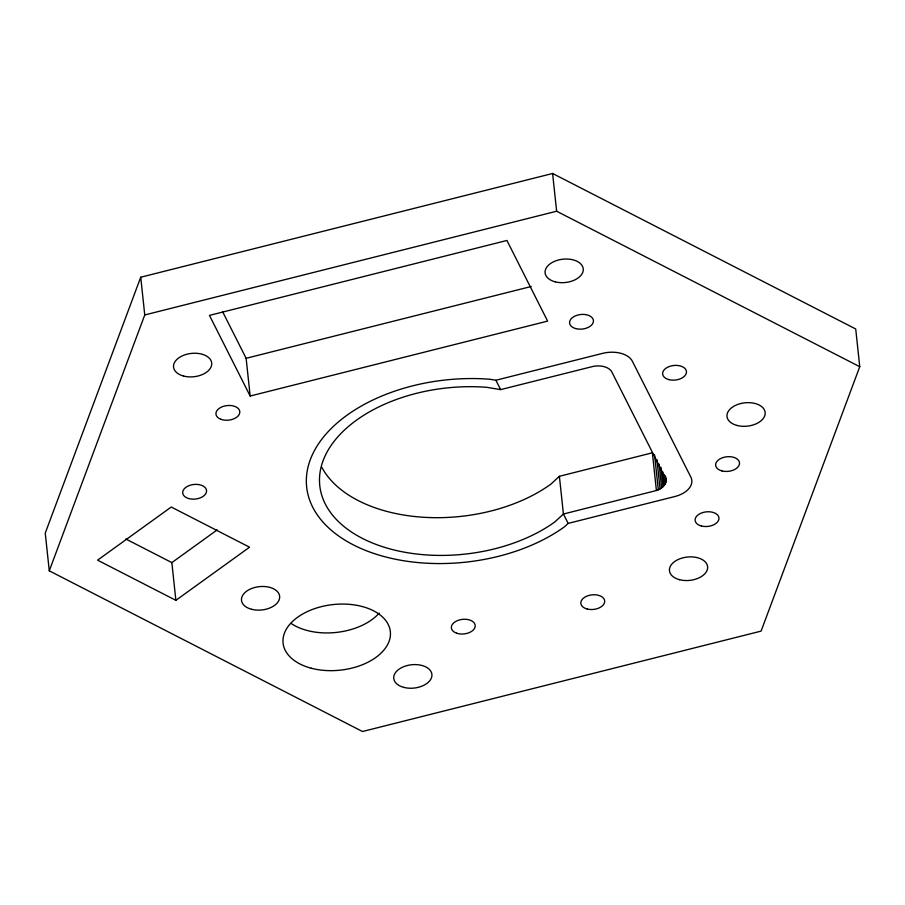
<?xml version="1.0" encoding="UTF-8"?>
<svg xmlns="http://www.w3.org/2000/svg" width="905" height="905" viewBox="0 0 905 905"><rect width="100%" height="100%" fill="white"/><g stroke="black" fill="none" stroke-linecap="round" stroke-linejoin="round"><path stroke-width="1.36" d="M666.001 481.675L665.876 479.039L611.305 370.926C607.029 366.005 599.755 365.371 593.691 366.265L500.623 389.614L486.913 387.329A136.678 83.588 -6.1 0 0 325.246 503.904A136.678 83.588 -6.1 0 0 554.856 521.925L563.419 514.029L656.408 490.521C662.494 488.779 668.376 482.942 665.413 476.087M140.728 277.224L45.25 533.102L49.277 570.829L362.498 731.512L761.094 631.113L859.75 366.706L855.723 328.979L552.604 173.489L140.728 277.224L144.755 314.951L49.277 570.829M656.408 490.521L652.381 452.794L559.392 476.302L550.817 484.198A136.678 83.588 -6.1 0 1 321.829 467.353M568.159 523.395L564.426 526.834A149.868 91.654 -6.1 0 1 312.655 507.072A149.868 91.654 -6.1 0 1 489.922 379.252L495.895 380.247L602.594 353.369A23.983 14.661 -6.1 0 1 632.357 361.242L690.854 477.127A23.983 14.661 -6.1 0 1 674.847 496.528L568.159 523.395L563.419 514.029L559.392 476.302M175.875 600.332L97.57 560.161L171.26 507.026L249.565 547.197L175.875 600.332L171.848 562.605L217.189 529.9M144.755 314.951L556.632 211.227L859.75 366.706M222.596 311.682L246.126 358.301L531.258 286.489M250.165 396.028L547.627 321.117L506.924 240.47L209.462 315.393L250.165 396.028L246.126 358.301M125.852 539.007L171.848 562.605M495.895 380.247L500.623 389.614M664.904 476.019L665.65 482.999M663.976 474.525L665.017 484.311M662.641 471.596L664.134 485.578M660.899 467.206L662.992 486.766M659.089 464.129L661.623 487.885M656.917 459.548L660.05 488.892M654.575 454.842L658.308 489.775M552.604 173.489L556.632 211.227M379.172 613.149A53.949 32.999 -6.1 0 1 291.025 623.353M183.579 376.05A19.186 11.731 -6.1 0 0 211.736 363.448A19.186 11.731 -6.1 0 0 182.572 355.733A19.186 11.731 -6.1 0 0 183.579 376.05M188.67 498.542A11.991 7.331 -6.1 0 0 206.578 490.963A11.991 7.331 -6.1 0 0 188.647 485.793A11.991 7.331 -6.1 0 0 188.67 498.542M220.809 419.264A11.991 7.331 -6.1 0 0 239.746 412.872A11.991 7.331 -6.1 0 0 223.06 406.447A11.991 7.331 -6.1 0 0 220.809 419.264M668.806 379.602A11.991 7.331 -6.1 0 0 686.488 371.808A11.991 7.331 -6.1 0 0 668.342 366.898A11.991 7.331 -6.1 0 0 668.806 379.602M575.546 328.549A11.991 7.331 -6.1 0 0 593.454 320.981A11.991 7.331 -6.1 0 0 575.523 315.811A11.991 7.331 -6.1 0 0 575.546 328.549M587.107 608.997A11.991 7.331 -6.1 0 0 604.698 601.124A11.991 7.331 -6.1 0 0 586.474 596.305A11.991 7.331 -6.1 0 0 587.107 608.997M456.652 633.206A11.991 7.331 -6.1 0 0 475.204 626.339A11.991 7.331 -6.1 0 0 457.998 620.4A11.991 7.331 -6.1 0 0 456.652 633.206M555.116 281.817A19.186 11.731 -6.1 0 0 583.273 269.215A19.186 11.731 -6.1 0 0 554.109 261.511A19.186 11.731 -6.1 0 0 555.116 281.817M311.241 668.218A53.949 32.999 -6.1 0 0 390.44 632.776A53.949 32.999 -6.1 0 0 308.424 611.09A53.949 32.999 -6.1 0 0 311.241 668.218M403.777 687.381A19.186 11.731 -6.1 0 0 431.934 674.779A19.186 11.731 -6.1 0 0 402.77 667.076A19.186 11.731 -6.1 0 0 403.777 687.381M251.522 609.28A19.186 11.731 -6.1 0 0 279.679 596.678A19.186 11.731 -6.1 0 0 250.515 588.963A19.186 11.731 -6.1 0 0 251.522 609.28M701.375 525.997A11.991 7.331 -6.1 0 0 718.977 518.124A11.991 7.331 -6.1 0 0 700.753 513.305A11.991 7.331 -6.1 0 0 701.375 525.997M721.93 470.917A11.991 7.331 -6.1 0 0 739.532 463.032A11.991 7.331 -6.1 0 0 721.308 458.213A11.991 7.331 -6.1 0 0 721.93 470.917M679.485 579.686A19.186 11.731 -6.1 0 0 707.642 567.084A19.186 11.731 -6.1 0 0 678.479 559.369A19.186 11.731 -6.1 0 0 679.485 579.686M737.032 425.452A19.186 11.731 -6.1 0 0 765.189 412.85A19.186 11.731 -6.1 0 0 736.025 405.135A19.186 11.731 -6.1 0 0 737.032 425.452"/></g></svg>
